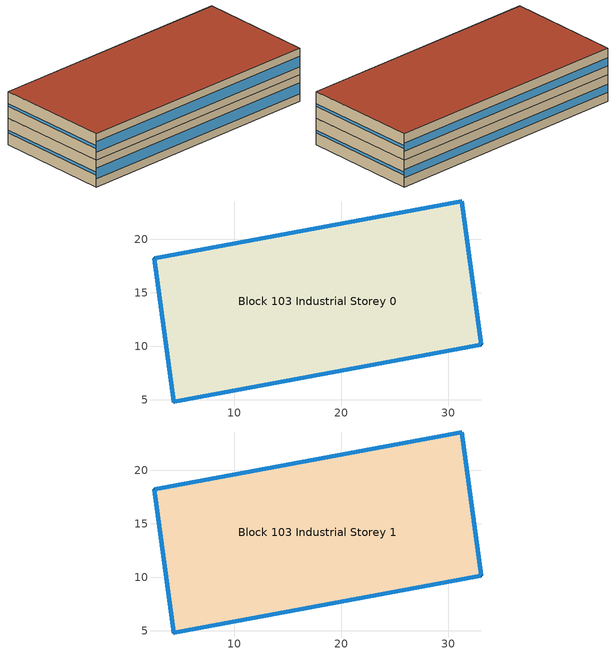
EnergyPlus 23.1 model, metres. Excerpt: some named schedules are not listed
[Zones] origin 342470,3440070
Block 103 Industrial Storey 0
 floor ground (Project Floor): 31.27,23.59 33.07,10.15 4.37,4.81 2.56,18.25 z0
 wall outside (Project Wall): 4.37,4.81 33.07,10.15 31.27,23.59 2.56,18.25 4.37,4.81 z0:3
 window (Industrial_south_window_construction): 4.38,4.81 33.06,10.15 z0.9:2.1
 window (Industrial_east_window_construction): 33.07,10.16 31.27,23.58 z1.35:1.65
 window (Industrial_north_window_construction): 31.25,23.59 2.58,18.26 z1.05:1.95
 window (Industrial_west_window_construction): 2.56,18.25 4.36,4.82 z1.35:1.65
 roof outside (Project Ceiling): 33.07,10.15 31.27,23.59 2.56,18.25 4.37,4.81 z3
Block 103 Industrial Storey 1
 floor outside (Project Floor): 31.27,23.59 33.07,10.15 4.37,4.81 2.56,18.25 z3
 wall outside (Project Wall): 4.37,4.81 33.07,10.15 31.27,23.59 2.56,18.25 4.37,4.81 z3:6
 window (Industrial_south_window_construction): 4.38,4.81 33.06,10.15 z3.9:5.1
 window (Industrial_east_window_construction): 33.07,10.16 31.27,23.58 z4.35:4.65
 window (Industrial_north_window_construction): 31.25,23.59 2.58,18.26 z4.05:4.95
 window (Industrial_west_window_construction): 2.56,18.25 4.36,4.82 z4.35:4.65
 roof outside (Project Flat Roof): 33.07,10.15 31.27,23.59 2.56,18.25 4.37,4.81 z6
[Building]
Building_1: North Axis=0; Terrain=City; Loads Convergence Tolerance Value=0.04; Temperature Convergence Tolerance Value=0.4; Solar Distribution=FullExterior; Maximum Number of Warmup Days=25; Minimum Number of Warmup Days=6
[Site:Location]
CHN Design_Conditions: Latitude=30; Longitude=114; Time Zone=8; Elevation=12
[SIZINGPERIOD:DESIGNDAY] Day of Month=21; DryBulb Temperature Range Modifier Type=DefaultMultipliers; Humidity Condition Type=Wetbulb; Barometric Pressure=101181; Rain Indicator=No; Snow Indicator=No; Daylight Saving Time Indicator=No; Sky Clearness=0; Begin Environment Reset Mode=FullResetAtBeginEnvironment
Name | Month | Day Type | Maximum DryBulb Temperature | Daily DryBulb Temperature Range | Wetbulb or DewPoint at Maximum DryBulb | Wind Speed | Wind Direction | Solar Model Indicator | ASHRAE Clear Sky Optical Depth for Beam Irradiance taub | ASHRAE Clear Sky Optical Depth for Diffuse Irradiance taud
Ann Htg 99.6% Condns DB | 1 | WinterDesignDay | -10 | 0 | -4.8 | 1 | 340 | ASHRAEClearSky | 0 | 0
Ann Clg .4% Condns DB=>MWB | 7 | SummerDesignDay | 40 | 6.6 | 27.1 | 3.5 | 220 | ASHRAETau | 0.781 | 1.413
[MATERIAL]
DefaultMaterial: Roughness=Rough; Thickness=0.1; Conductivity=0.1; Density=1000; Specific Heat=1000; Thermal Absorptance=0.9; Solar Absorptance=0.7; Visible Absorptance=0.7
[WINDOWMATERIAL:SIMPLEGLAZINGSYSTEM] UFactor=3; Visible Transmittance=0.6
Name | Solar Heat Gain Coefficient
Industrial_east_window; Industrial_south_window; Industrial_west_window | 0.3
Industrial_north_window | 0.35
[CONSTRUCTION]
Project Wall; Project Floor; Project Flat Roof; Project Ceiling: DefaultMaterial
Industrial_east_window_construction: Industrial_east_window
Industrial_south_window_construction: Industrial_south_window
Industrial_west_window_construction: Industrial_west_window
Industrial_north_window_construction: Industrial_north_window
[SPACE] Ceiling Height=autocalculate; Volume=autocalculate; Floor Area=autocalculate; Space Type=Industrial
Name | Zone
Block 103 Industrial Storey 0_space | Block 103 Industrial Storey 0
Block 103 Industrial Storey 1_space | Block 103 Industrial Storey 1
[SPACELIST]
Industrial: Block 103 Industrial Storey 0_space, Block 103 Industrial Storey 1_space
[ZONE] Type=1; Multiplier=1; Ceiling Height=autocalculate; Volume=autocalculate; Floor Area=autocalculate; Part of Total Floor Area=Yes
Block 103 Industrial Storey 0; Block 103 Industrial Storey 1
[PEOPLE]
People_for_industrial: Zone or ZoneList or Space or SpaceList=Industrial; Number of People Schedule=SeasonalSchedule_Schedule_Industrial_people; Number of People Calculation Method=People/Area; People per Floor Area=0.1; Fraction Radiant=0.3; Sensible Heat Fraction=autocalculate; Activity Level Schedule=SeasonalSchedule_Schedule_Industrial_activity; Carbon Dioxide Generation Rate=3.82e-08; Enable ASHRAE 55 Comfort Warnings=No; Mean Radiant Temperature Calculation Type=ZoneAveraged; Clothing Insulation Calculation Method=ClothingInsulationSchedule; Cold Stress Temperature Threshold=15.56; Heat Stress Temperature Threshold=30
[LIGHTS]
Light_for_industrial: Zone or ZoneList or Space or SpaceList=Industrial; Schedule=SeasonalSchedule_Industrial_lighting; Design Level Calculation Method=Watts/Area; Watts per Zone Floor Area=6; Return Air Fraction=0; Fraction Radiant=0.32; Fraction Visible=0.25; Fraction Replaceable=1; EndUse Subcategory=General; Return Air Fraction Calculated from Plenum Temperature=No; Return Air Fraction Function of Plenum Temperature Coefficient 1=0; Return Air Fraction Function of Plenum Temperature Coefficient 2=0
[ELECTRICEQUIPMENT]
Equipment_for_industrial: Zone or ZoneList or Space or SpaceList=Industrial; Schedule=SeasonalSchedule_Schedule_Industrial_equipment; Design Level Calculation Method=Watts/Area; Watts per Zone Floor Area=15; Fraction Latent=0; Fraction Radiant=0; Fraction Lost=0; EndUse Subcategory=Electric Equipment
[DAYLIGHTING:CONTROLS] Illuminance Setpoint at Reference Point 1=500
Name | Zone or Space | Glare Calculation Daylighting Reference Point | Daylighting Reference Point 1
Dlight_Block 103 Industrial Storey 0 | Block 103 Industrial Storey 0 | Rpoint_Block 103 Industrial Storey 0 | Rpoint_Block 103 Industrial Storey 0
Dlight_Block 103 Industrial Storey 1 | Block 103 Industrial Storey 1 | Rpoint_Block 103 Industrial Storey 1 | Rpoint_Block 103 Industrial Storey 1
[HVACTEMPLATE:THERMOSTAT]
Name | Heating Setpoint Schedule | Cooling Setpoint Schedule
Thermostat_for_office | SeasonalSchedule_office_heating | SeasonalSchedule_office_cooling
Thermostat_for_commercial | SeasonalSchedule_commerical_heating | SeasonalSchedule_commerical_cooling
Thermostat_for_residential | SeasonalSchedule_residential_heating | SeasonalSchedule_residential_cooling
Thermostat_for_school | SeasonalSchedule_school_heating | SeasonalSchedule_school_cooling
Thermostat_for_hospital | SeasonalSchedule_hospital_heating | SeasonalSchedule_hospital_cooling
Thermostat_for_industrial | SeasonalSchedule_Industrial_heating | SeasonalSchedule_Industrial_cooling
Thermostat_for_transport | SeasonalSchedule_transport_heating | SeasonalSchedule_transport_cooling
Thermostat_for_administration | SeasonalSchedule_administration_heating | SeasonalSchedule_administration_cooling
[HVACTEMPLATE:ZONE:IDEALLOADSAIRSYSTEM] Template Thermostat=Thermostat_for_industrial; Maximum Heating Supply Air Temperature=50; Minimum Cooling Supply Air Temperature=13; Maximum Heating Supply Air Humidity Ratio=0.0156; Minimum Cooling Supply Air Humidity Ratio=0.0077; Heating Limit=NoLimit; Cooling Limit=NoLimit; Dehumidification Control Type=ConstantSensibleHeatRatio; Cooling Sensible Heat Ratio=0.7; Dehumidification Setpoint=60; Humidification Control Type=None; Humidification Setpoint=30; Outdoor Air Method=DetailedSpecification; Outdoor Air Flow Rate per Person=0.00944; Outdoor Air Flow Rate per Zone Floor Area=0; Outdoor Air Flow Rate per Zone=0; Design Specification Outdoor Air Object=Ventilation_for_industrial; Demand Controlled Ventilation Type=None; Outdoor Air Economizer Type=NoEconomizer; Heat Recovery Type=None; Sensible Heat Recovery Effectiveness=0.7; Latent Heat Recovery Effectiveness=0.65
Block 103 Industrial Storey 0; Block 103 Industrial Storey 1
[DESIGNSPECIFICATION:OUTDOORAIR]
Ventilation_for_industrial: Outdoor Air Method=Flow/Person; Outdoor Air Flow per Person=0.00833333; Outdoor Air Flow per Zone Floor Area=0; Outdoor Air Flow per Zone=0; Outdoor Air Flow Air Changes per Hour=0
[SCHEDULE:WEEK:DAILY]
Schedule_office_heating_summer_weekly: Schedule_office_heating_summer_hourly, Schedule_office_heating_summer_hourly, Schedule_office_heating_summer_hourly, Schedule_office_heating_summer_hourly, Schedule_office_heating_summer_hourly, Schedule_office_heating_summer_hourly, Schedule_office_heating_summer_hourly, Schedule_office_heating_summer_hourly, Schedule_office_heating_summer_hourly, Schedule_office_heating_summer_hourly, Schedule_office_heating_summer_hourly, Schedule_office_heating_summer_hourly
Schedule_office_heating_winnter_weekly: Schedule_office_heating_winnter_holiday_hourly, Schedule_office_heating_winnter_weekday_hourly, Schedule_office_heating_winnter_weekday_hourly, Schedule_office_heating_winnter_weekday_hourly, Schedule_office_heating_winnter_weekday_hourly, Schedule_office_heating_winnter_weekday_hourly, Schedule_office_heating_winnter_holiday_hourly, Schedule_office_heating_winnter_holiday_hourly, Schedule_office_heating_winnter_weekday_hourly, Schedule_office_heating_winnter_weekday_hourly, Schedule_office_heating_winnter_holiday_hourly, Schedule_office_heating_winnter_holiday_hourly
Schedule_office_cooling_winnter_weekly: Schedule_office_cooling_winter_hourly, Schedule_office_cooling_winter_hourly, Schedule_office_cooling_winter_hourly, Schedule_office_cooling_winter_hourly, Schedule_office_cooling_winter_hourly, Schedule_office_cooling_winter_hourly, Schedule_office_cooling_winter_hourly, Schedule_office_cooling_winter_hourly, Schedule_office_cooling_winter_hourly, Schedule_office_cooling_winter_hourly, Schedule_office_cooling_winter_hourly, Schedule_office_cooling_winter_hourly
Schedule_office_cooling_summer_weekly: Schedule_office_cooling_summer_holiday_hourly, Schedule_office_cooling_summer_weekday_hourly, Schedule_office_cooling_summer_weekday_hourly, Schedule_office_cooling_summer_weekday_hourly, Schedule_office_cooling_summer_weekday_hourly, Schedule_office_cooling_summer_weekday_hourly, Schedule_office_cooling_summer_holiday_hourly, Schedule_office_cooling_summer_holiday_hourly, Schedule_office_cooling_summer_weekday_hourly, Schedule_office_cooling_summer_weekday_hourly, Schedule_office_cooling_summer_holiday_hourly, Schedule_office_cooling_summer_holiday_hourly
Schedule_commerical_heating_summer_weekly: Schedule_commerical_heating_summer_hourly, Schedule_commerical_heating_summer_hourly, Schedule_commerical_heating_summer_hourly, Schedule_commerical_heating_summer_hourly, Schedule_commerical_heating_summer_hourly, Schedule_commerical_heating_summer_hourly, Schedule_commerical_heating_summer_hourly, Schedule_commerical_heating_summer_hourly, Schedule_commerical_heating_summer_hourly, Schedule_commerical_heating_summer_hourly, Schedule_commerical_heating_summer_hourly, Schedule_commerical_heating_summer_hourly
Schedule_commerical_heating_winnter_weekly: Schedule_commerical_heating_winnter_holiday_hourly, Schedule_commerical_heating_winnter_weekday_hourly, Schedule_commerical_heating_winnter_weekday_hourly, Schedule_commerical_heating_winnter_weekday_hourly, Schedule_commerical_heating_winnter_weekday_hourly, Schedule_commerical_heating_winnter_weekday_hourly, Schedule_commerical_heating_winnter_holiday_hourly, Schedule_commerical_heating_winnter_holiday_hourly, Schedule_commerical_heating_winnter_weekday_hourly, Schedule_commerical_heating_winnter_weekday_hourly, Schedule_commerical_heating_winnter_holiday_hourly, Schedule_commerical_heating_winnter_holiday_hourly
Schedule_commerical_cooling_winnter_weekly: Schedule_commerical_cooling_winter_hourly, Schedule_commerical_cooling_winter_hourly, Schedule_commerical_cooling_winter_hourly, Schedule_commerical_cooling_winter_hourly, Schedule_commerical_cooling_winter_hourly, Schedule_commerical_cooling_winter_hourly, Schedule_commerical_cooling_winter_hourly, Schedule_commerical_cooling_winter_hourly, Schedule_commerical_cooling_winter_hourly, Schedule_commerical_cooling_winter_hourly, Schedule_commerical_cooling_winter_hourly, Schedule_commerical_cooling_winter_hourly
Schedule_commerical_cooling_summer_weekly: Schedule_commerical_cooling_summer_holiday_hourly, Schedule_commerical_cooling_summer_weekday_hourly, Schedule_commerical_cooling_summer_weekday_hourly, Schedule_commerical_cooling_summer_weekday_hourly, Schedule_commerical_cooling_summer_weekday_hourly, Schedule_commerical_cooling_summer_weekday_hourly, Schedule_commerical_cooling_summer_holiday_hourly, Schedule_commerical_cooling_summer_holiday_hourly, Schedule_commerical_cooling_summer_weekday_hourly, Schedule_commerical_cooling_summer_weekday_hourly, Schedule_commerical_cooling_summer_holiday_hourly, Schedule_commerical_cooling_summer_holiday_hourly
Schedule_residential_heating_summer_weekly: Schedule_residential_heating_summer_hourly, Schedule_residential_heating_summer_hourly, Schedule_residential_heating_summer_hourly, Schedule_residential_heating_summer_hourly, Schedule_residential_heating_summer_hourly, Schedule_residential_heating_summer_hourly, Schedule_residential_heating_summer_hourly, Schedule_residential_heating_summer_hourly, Schedule_residential_heating_summer_hourly, Schedule_residential_heating_summer_hourly, Schedule_residential_heating_summer_hourly, Schedule_residential_heating_summer_hourly
Schedule_residential_heating_winnter_weekly: Schedule_residential_heating_winnter_holiday_hourly, Schedule_residential_heating_winnter_weekday_hourly, Schedule_residential_heating_winnter_weekday_hourly, Schedule_residential_heating_winnter_weekday_hourly, Schedule_residential_heating_winnter_weekday_hourly, Schedule_residential_heating_winnter_weekday_hourly, Schedule_residential_heating_winnter_holiday_hourly, Schedule_residential_heating_winnter_holiday_hourly, Schedule_residential_heating_winnter_weekday_hourly, Schedule_residential_heating_winnter_weekday_hourly, Schedule_residential_heating_winnter_holiday_hourly, Schedule_residential_heating_winnter_holiday_hourly
Schedule_residential_cooling_winnter_weekly: Schedule_residential_cooling_winter_hourly, Schedule_residential_cooling_winter_hourly, Schedule_residential_cooling_winter_hourly, Schedule_residential_cooling_winter_hourly, Schedule_residential_cooling_winter_hourly, Schedule_residential_cooling_winter_hourly, Schedule_residential_cooling_winter_hourly, Schedule_residential_cooling_winter_hourly, Schedule_residential_cooling_winter_hourly, Schedule_residential_cooling_winter_hourly, Schedule_residential_cooling_winter_hourly, Schedule_residential_cooling_winter_hourly
Schedule_residential_cooling_summer_weekly: Schedule_residential_cooling_summer_holiday_hourly, Schedule_residential_cooling_summer_weekday_hourly, Schedule_residential_cooling_summer_weekday_hourly, Schedule_residential_cooling_summer_weekday_hourly, Schedule_residential_cooling_summer_weekday_hourly, Schedule_residential_cooling_summer_weekday_hourly, Schedule_residential_cooling_summer_holiday_hourly, Schedule_residential_cooling_summer_holiday_hourly, Schedule_residential_cooling_summer_weekday_hourly, Schedule_residential_cooling_summer_weekday_hourly, Schedule_residential_cooling_summer_holiday_hourly, Schedule_residential_cooling_summer_holiday_hourly
Schedule_school_heating_summer_weekly: Schedule_school_heating_summer_hourly, Schedule_school_heating_summer_hourly, Schedule_school_heating_summer_hourly, Schedule_school_heating_summer_hourly, Schedule_school_heating_summer_hourly, Schedule_school_heating_summer_hourly, Schedule_school_heating_summer_hourly, Schedule_school_heating_summer_hourly, Schedule_school_heating_summer_hourly, Schedule_school_heating_summer_hourly, Schedule_school_heating_summer_hourly, Schedule_school_heating_summer_hourly
Schedule_school_heating_winnter_weekly: Schedule_school_heating_winnter_holiday_hourly, Schedule_school_heating_winnter_weekday_hourly, Schedule_school_heating_winnter_weekday_hourly, Schedule_school_heating_winnter_weekday_hourly, Schedule_school_heating_winnter_weekday_hourly, Schedule_school_heating_winnter_weekday_hourly, Schedule_school_heating_winnter_holiday_hourly, Schedule_school_heating_winnter_holiday_hourly, Schedule_school_heating_winnter_weekday_hourly, Schedule_school_heating_winnter_weekday_hourly, Schedule_school_heating_winnter_holiday_hourly, Schedule_school_heating_winnter_holiday_hourly
Schedule_school_cooling_winnter_weekly: Schedule_school_cooling_winter_hourly, Schedule_school_cooling_winter_hourly, Schedule_school_cooling_winter_hourly, Schedule_school_cooling_winter_hourly, Schedule_school_cooling_winter_hourly, Schedule_school_cooling_winter_hourly, Schedule_school_cooling_winter_hourly, Schedule_school_cooling_winter_hourly, Schedule_school_cooling_winter_hourly, Schedule_school_cooling_winter_hourly, Schedule_school_cooling_winter_hourly, Schedule_school_cooling_winter_hourly
Schedule_school_cooling_summer_weekly: Schedule_school_cooling_summer_holiday_hourly, Schedule_school_cooling_summer_weekday_hourly, Schedule_school_cooling_summer_weekday_hourly, Schedule_school_cooling_summer_weekday_hourly, Schedule_school_cooling_summer_weekday_hourly, Schedule_school_cooling_summer_weekday_hourly, Schedule_school_cooling_summer_holiday_hourly, Schedule_school_cooling_summer_holiday_hourly, Schedule_school_cooling_summer_weekday_hourly, Schedule_school_cooling_summer_weekday_hourly, Schedule_school_cooling_summer_holiday_hourly, Schedule_school_cooling_summer_holiday_hourly
Schedule_hospital_heating_summer_weekly: Schedule_hospital_heating_summer_hourly, Schedule_hospital_heating_summer_hourly, Schedule_hospital_heating_summer_hourly, Schedule_hospital_heating_summer_hourly, Schedule_hospital_heating_summer_hourly, Schedule_hospital_heating_summer_hourly, Schedule_hospital_heating_summer_hourly, Schedule_hospital_heating_summer_hourly, Schedule_hospital_heating_summer_hourly, Schedule_hospital_heating_summer_hourly, Schedule_hospital_heating_summer_hourly, Schedule_hospital_heating_summer_hourly
Schedule_hospital_heating_winnter_weekly: Schedule_hospital_heating_winnter_holiday_hourly, Schedule_hospital_heating_winnter_weekday_hourly, Schedule_hospital_heating_winnter_weekday_hourly, Schedule_hospital_heating_winnter_weekday_hourly, Schedule_hospital_heating_winnter_weekday_hourly, Schedule_hospital_heating_winnter_weekday_hourly, Schedule_hospital_heating_winnter_holiday_hourly, Schedule_hospital_heating_winnter_holiday_hourly, Schedule_hospital_heating_winnter_weekday_hourly, Schedule_hospital_heating_winnter_weekday_hourly, Schedule_hospital_heating_winnter_holiday_hourly, Schedule_hospital_heating_winnter_holiday_hourly
Schedule_hospital_cooling_winnter_weekly: Schedule_hospital_cooling_winter_hourly, Schedule_hospital_cooling_winter_hourly, Schedule_hospital_cooling_winter_hourly, Schedule_hospital_cooling_winter_hourly, Schedule_hospital_cooling_winter_hourly, Schedule_hospital_cooling_winter_hourly, Schedule_hospital_cooling_winter_hourly, Schedule_hospital_cooling_winter_hourly, Schedule_hospital_cooling_winter_hourly, Schedule_hospital_cooling_winter_hourly, Schedule_hospital_cooling_winter_hourly, Schedule_hospital_cooling_winter_hourly
Schedule_hospital_cooling_summer_weekly: Schedule_hospital_cooling_summer_holiday_hourly, Schedule_hospital_cooling_summer_weekday_hourly, Schedule_hospital_cooling_summer_weekday_hourly, Schedule_hospital_cooling_summer_weekday_hourly, Schedule_hospital_cooling_summer_weekday_hourly, Schedule_hospital_cooling_summer_weekday_hourly, Schedule_hospital_cooling_summer_holiday_hourly, Schedule_hospital_cooling_summer_holiday_hourly, Schedule_hospital_cooling_summer_weekday_hourly, Schedule_hospital_cooling_summer_weekday_hourly, Schedule_hospital_cooling_summer_holiday_hourly, Schedule_hospital_cooling_summer_holiday_hourly
Schedule_Industrial_heating_summer_weekly: Schedule_Industrial_heating_summer_hourly, Schedule_Industrial_heating_summer_hourly, Schedule_Industrial_heating_summer_hourly, Schedule_Industrial_heating_summer_hourly, Schedule_Industrial_heating_summer_hourly, Schedule_Industrial_heating_summer_hourly, Schedule_Industrial_heating_summer_hourly, Schedule_Industrial_heating_summer_hourly, Schedule_Industrial_heating_summer_hourly, Schedule_Industrial_heating_summer_hourly, Schedule_Industrial_heating_summer_hourly, Schedule_Industrial_heating_summer_hourly
Schedule_Industrial_heating_winnter_weekly: Schedule_Industrial_heating_winnter_holiday_hourly, Schedule_Industrial_heating_winnter_weekday_hourly, Schedule_Industrial_heating_winnter_weekday_hourly, Schedule_Industrial_heating_winnter_weekday_hourly, Schedule_Industrial_heating_winnter_weekday_hourly, Schedule_Industrial_heating_winnter_weekday_hourly, Schedule_Industrial_heating_winnter_holiday_hourly, Schedule_Industrial_heating_winnter_holiday_hourly, Schedule_Industrial_heating_winnter_weekday_hourly, Schedule_Industrial_heating_winnter_weekday_hourly, Schedule_Industrial_heating_winnter_holiday_hourly, Schedule_Industrial_heating_winnter_holiday_hourly
Schedule_Industrial_cooling_winnter_weekly: Schedule_Industrial_cooling_winter_hourly, Schedule_Industrial_cooling_winter_hourly, Schedule_Industrial_cooling_winter_hourly, Schedule_Industrial_cooling_winter_hourly, Schedule_Industrial_cooling_winter_hourly, Schedule_Industrial_cooling_winter_hourly, Schedule_Industrial_cooling_winter_hourly, Schedule_Industrial_cooling_winter_hourly, Schedule_Industrial_cooling_winter_hourly, Schedule_Industrial_cooling_winter_hourly, Schedule_Industrial_cooling_winter_hourly, Schedule_Industrial_cooling_winter_hourly
Schedule_Industrial_lighting_weekly: Schedule_Industrial_lighting_holiday_hourly, Schedule_Industrial_lighting_weekday_hourly, Schedule_Industrial_lighting_weekday_hourly, Schedule_Industrial_lighting_weekday_hourly, Schedule_Industrial_lighting_weekday_hourly, Schedule_Industrial_lighting_weekday_hourly, Schedule_Industrial_lighting_holiday_hourly, Schedule_Industrial_lighting_holiday_hourly, Schedule_Industrial_lighting_weekday_hourly, Schedule_Industrial_lighting_weekday_hourly, Schedule_Industrial_lighting_holiday_hourly, Schedule_Industrial_lighting_holiday_hourly
Schedule_Industrial_equipment_weekly: Schedule_Industrial_equipment_holiday_hourly, Schedule_Industrial_equipment_weekday_hourly, Schedule_Industrial_equipment_weekday_hourly, Schedule_Industrial_equipment_weekday_hourly, Schedule_Industrial_equipment_weekday_hourly, Schedule_Industrial_equipment_weekday_hourly, Schedule_Industrial_equipment_holiday_hourly, Schedule_Industrial_equipment_holiday_hourly, Schedule_Industrial_equipment_weekday_hourly, Schedule_Industrial_equipment_weekday_hourly, Schedule_Industrial_equipment_holiday_hourly, Schedule_Industrial_equipment_holiday_hourly
Schedule_Industrial_people_weekly: Schedule_Industrial_people_holiday_hourly, Schedule_Industrial_people_weekday_hourly, Schedule_Industrial_people_weekday_hourly, Schedule_Industrial_people_weekday_hourly, Schedule_Industrial_people_weekday_hourly, Schedule_Industrial_people_weekday_hourly, Schedule_Industrial_people_holiday_hourly, Schedule_Industrial_people_holiday_hourly, Schedule_Industrial_people_weekday_hourly, Schedule_Industrial_people_weekday_hourly, Schedule_Industrial_people_holiday_hourly, Schedule_Industrial_people_holiday_hourly
Schedule_Industrial_activity_weekly: Schedule_Industrial_activity_weekday_hourly, Schedule_Industrial_activity_holiday_hourly, Schedule_Industrial_activity_holiday_hourly, Schedule_Industrial_activity_holiday_hourly, Schedule_Industrial_activity_holiday_hourly, Schedule_Industrial_activity_holiday_hourly, Schedule_Industrial_activity_weekday_hourly, Schedule_Industrial_activity_weekday_hourly, Schedule_Industrial_activity_holiday_hourly, Schedule_Industrial_activity_holiday_hourly, Schedule_Industrial_activity_weekday_hourly, Schedule_Industrial_activity_weekday_hourly
[SCHEDULE:YEAR]
SeasonalSchedule_office_heating: Schedule_office_heating_winnter_weekly, 1, 1, 3, 31, Schedule_office_heating_summer_weekly, 4, 1, 11, 30, Schedule_office_heating_winnter_weekly, 12, 1, 12, 31
SeasonalSchedule_office_cooling: Schedule_office_cooling_winnter_weekly, 1, 1, 5, 31, Schedule_office_cooling_summer_weekly, 6, 1, 9, 30, Schedule_office_cooling_winnter_weekly, 10, 1, 12, 31
SeasonalSchedule_commerical_heating: Schedule_commerical_heating_winnter_weekly, 1, 1, 3, 31, Schedule_commerical_heating_summer_weekly, 4, 1, 11, 30, Schedule_commerical_heating_winnter_weekly, 12, 1, 12, 31
SeasonalSchedule_commerical_cooling: Schedule_commerical_cooling_winnter_weekly, 1, 1, 5, 31, Schedule_commerical_cooling_summer_weekly, 6, 1, 9, 30, Schedule_commerical_cooling_winnter_weekly, 10, 1, 12, 31
SeasonalSchedule_residential_heating: Schedule_residential_heating_winnter_weekly, 1, 1, 3, 31, Schedule_residential_heating_summer_weekly, 4, 1, 11, 30, Schedule_residential_heating_winnter_weekly, 12, 1, 12, 31
SeasonalSchedule_residential_cooling: Schedule_residential_cooling_winnter_weekly, 1, 1, 5, 31, Schedule_residential_cooling_summer_weekly, 6, 1, 9, 30, Schedule_residential_cooling_winnter_weekly, 10, 1, 12, 31
SeasonalSchedule_school_heating: Schedule_school_heating_winnter_weekly, 1, 1, 3, 31, Schedule_school_heating_summer_weekly, 4, 1, 11, 30, Schedule_school_heating_winnter_weekly, 12, 1, 12, 31
SeasonalSchedule_school_cooling: Schedule_school_cooling_winnter_weekly, 1, 1, 5, 31, Schedule_school_cooling_summer_weekly, 6, 1, 9, 30, Schedule_school_cooling_winnter_weekly, 10, 1, 12, 31
SeasonalSchedule_hospital_heating: Schedule_hospital_heating_winnter_weekly, 1, 1, 3, 31, Schedule_hospital_heating_summer_weekly, 4, 1, 11, 30, Schedule_hospital_heating_winnter_weekly, 12, 1, 12, 31
SeasonalSchedule_hospital_cooling: Schedule_hospital_cooling_winnter_weekly, 1, 1, 5, 31, Schedule_hospital_cooling_summer_weekly, 6, 1, 9, 30, Schedule_hospital_cooling_winnter_weekly, 10, 1, 12, 31
SeasonalSchedule_Industrial_heating: Schedule_Industrial_heating_winnter_weekly, 1, 1, 3, 31, Schedule_Industrial_heating_summer_weekly, 4, 1, 11, 30, Schedule_Industrial_heating_winnter_weekly, 12, 1, 12, 31
SeasonalSchedule_Industrial_cooling: Schedule_Industrial_cooling_winnter_weekly, 1, 1, 5, 31, Schedule_Industrial_cooling_summer_weekly, 6, 1, 9, 30, Schedule_Industrial_cooling_winnter_weekly, 10, 1, 12, 31
SeasonalSchedule_Industrial_lighting: Schedule_Industrial_lighting_weekly, 1, 1, 12, 31
SeasonalSchedule_Schedule_Industrial_equipment: Schedule_Industrial_equipment_weekly, 1, 1, 12, 31
SeasonalSchedule_Schedule_Industrial_people: Schedule_Industrial_people_weekly, 1, 1, 12, 31
SeasonalSchedule_Schedule_Industrial_activity: Schedule_Industrial_activity_weekly, 1, 1, 12, 31
SeasonalSchedule_transport_heating: Schedule_transport_heating_winnter_weekly, 1, 1, 3, 31, Schedule_transport_heating_summer_weekly, 4, 1, 11, 30, Schedule_transport_heating_winnter_weekly, 12, 1, 12, 31
SeasonalSchedule_transport_cooling: Schedule_transport_cooling_winnter_weekly, 1, 1, 5, 31, Schedule_transport_cooling_summer_weekly, 6, 1, 9, 30, Schedule_transport_cooling_winnter_weekly, 10, 1, 12, 31
SeasonalSchedule_administration_heating: Schedule_administration_heating_winnter_weekly, 1, 1, 3, 31, Schedule_administration_heating_summer_weekly, 4, 1, 11, 30, Schedule_administration_heating_winnter_weekly, 12, 1, 12, 31
SeasonalSchedule_administration_cooling: Schedule_administration_cooling_winnter_weekly, 1, 1, 5, 31, Schedule_administration_cooling_summer_weekly, 6, 1, 9, 30, Schedule_administration_cooling_winnter_weekly, 10, 1, 12, 31
